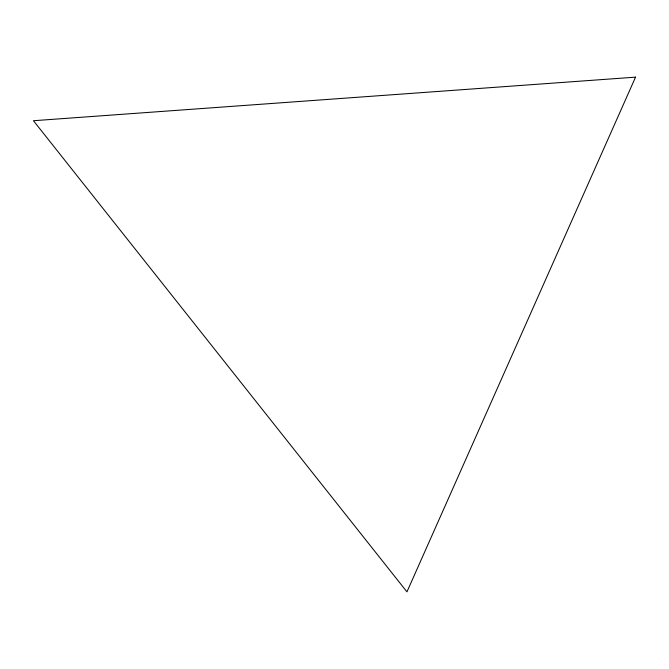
<?xml version="1.0" encoding="UTF-8"?>
<svg xmlns="http://www.w3.org/2000/svg" width="669" height="669" viewBox="0 0 669 669"><rect width="100%" height="100%" fill="white"/><g stroke="black" fill="none" stroke-linecap="round" stroke-linejoin="round"><path stroke-width="1" d="M635.55 77.144L406.953 591.856L33.45 120.721L635.55 77.144"/></g></svg>
